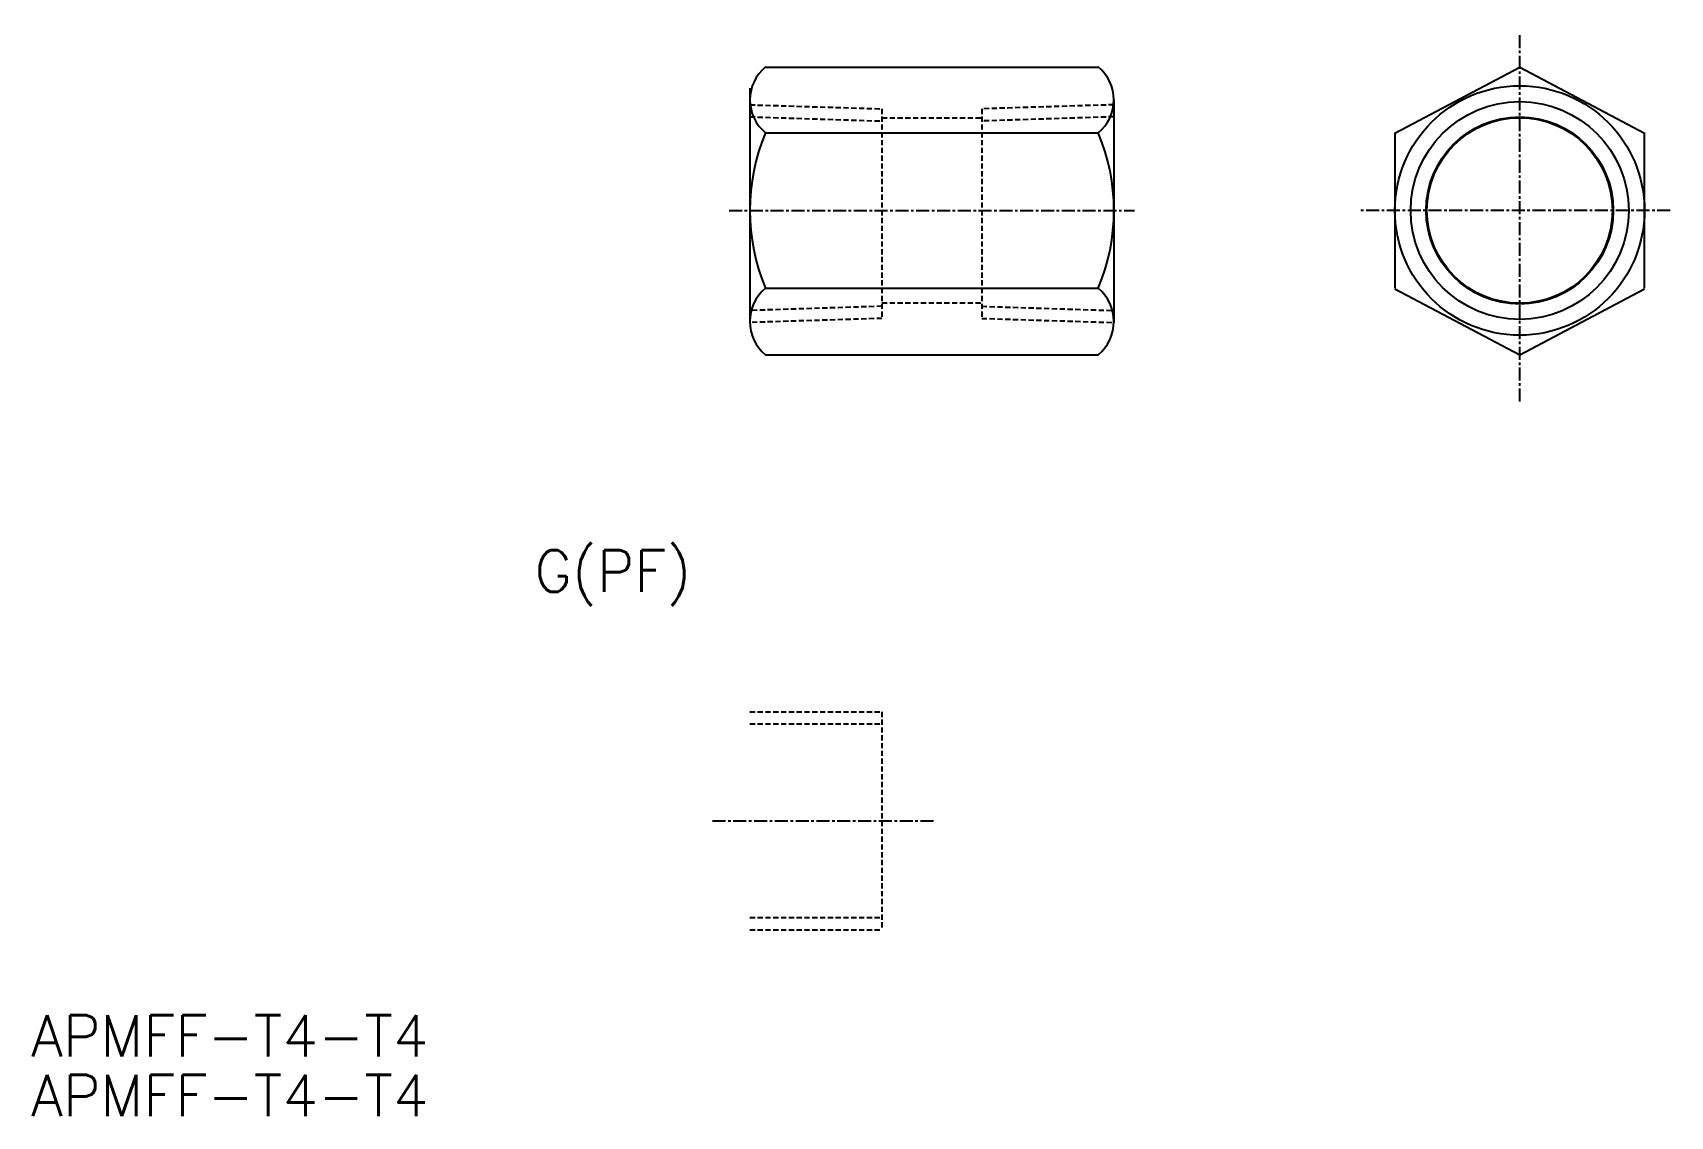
# Model space of a CAD drawing. Extents: x 65 to 222, y 169 to 273.
import ezdxf

# ---------------------------------------------------------------- set-up
doc = ezdxf.new("R2010")
doc.units = 0
doc.linetypes.add('CENTER', pattern=[2, 1.25, -0.25, 0.25, -0.25])
doc.linetypes.add('DASHED', pattern=[0.75, 0.5, -0.25])
doc.layers.get('0').update_dxf_attribs({"linetype": 'CONTINUOUS'})
doc.layers.add('CENTER', color=1, linetype='CENTER')
doc.styles.get("Standard").update_dxf_attribs({"font": 'txt.shx', "bigfont": '@extfont2.shx'})

msp = doc.modelspace()

# ---------------------------------------------------------------- linework, layer by layer
at = {"color": 7, "linetype": 'CONTINUOUS'}
for p, q in [((135.29, 269.79), (167.29, 269.79)), ((195.81, 263.42), (207.82, 269.79)), ((207.82, 269.79), (219.83, 263.42)), ((133.79, 267.77), (133.79, 245.21)), ((168.79, 266.63), (168.79, 245.21)), ((195.82, 263.46), (195.82, 248.52)), ((219.82, 248.52), (219.82, 263.46)), ((135.29, 248.52), (167.29, 248.52)), ((195.81, 248.46), (207.82, 242.09)), ((207.82, 242.09), (219.83, 248.46)), ((135.29, 242.09), (167.29, 242.09))]:
    msp.add_line(p, q, dxfattribs=at)
at = {"color": 3, "linetype": 'DASHED'}
for p, q in [((133.79, 266.16), (146.49, 265.77)), ((168.79, 266.16), (156.09, 265.77)), ((133.79, 265), (146.49, 264.6)), ((146.49, 265.77), (146.49, 245.61)), ((146.49, 265.77), (146.49, 245.61)), ((146.49, 264.89), (156.09, 264.89)), ((156.09, 265.77), (156.09, 245.61)), ((168.79, 265), (156.09, 264.6)), ((146.49, 246.77), (133.79, 246.37)), ((146.49, 247.09), (156.09, 247.09)), ((156.09, 246.77), (168.79, 246.37)), ((146.49, 245.61), (133.79, 245.21)), ((156.09, 245.61), (168.79, 245.21)), ((133.79, 207.76), (146.49, 207.76)), ((133.79, 206.6), (146.49, 206.6)), ((146.49, 207.76), (146.49, 186.8)), ((133.79, 187.97), (146.49, 187.97)), ((133.79, 186.8), (146.49, 186.8))]:
    msp.add_line(p, q, dxfattribs=at)
at = {"color": 7, "linetype": 'CONTINUOUS'}
for radius in [12, 9, 8.92]:
    msp.add_circle((207.82, 255.99), radius, dxfattribs=at)
at = {"color": 3, "linetype": 'CONTINUOUS'}
msp.add_circle((207.82, 255.99), 10.48, dxfattribs=at)
at = {"color": 7, "linetype": 'CONTINUOUS'}
for centre, radius, start, end in [((137.89, 266.63), 4.09, 129.3007, 230.6993), ((164.7, 266.63), 4.09, 309.3007, 50.6993), ((137.98, 245.31), 4.19, 129.9438, 230.0562), ((164.6, 245.31), 4.19, 309.9438, 50.0562)]:
    msp.add_arc(centre, radius, start, end, dxfattribs=at)
at = {"layer": 'CENTER', "color": 1, "linetype": 'CENTER'}
for p, q in [((207.82, 237.62), (207.82, 273.09)), ((131.79, 255.99), (170.79, 255.99)), ((222.3, 255.99), (192.42, 255.99)), ((130.2, 197.28), (151.55, 197.28))]:
    msp.add_line(p, q, dxfattribs=at)
at = {"layer": 'CENTER', "color": 7, "linetype": 'CONTINUOUS'}
msp.add_line((135.29, 263.46), (167.29, 263.46), dxfattribs=at)
for centre, radius, start, end in [((153.15, 255.99), 19.36, 157.2952, 202.7048), ((149.49, 255.99), 19.31, 337.2405, 22.7595), ((149.49, 255.99), 19.31, 337.2405, 22.7595)]:
    msp.add_arc(centre, radius, start, end, dxfattribs=at)

# ---------------------------------------------------------------- texts
at = {"color": 7, "linetype": 'CONTINUOUS'}
for s, p in [('G(PF)', (113.08, 219.3)), ('APMFF-T4-T4', (64.66, 174.59)), ('APMFF-T4-T4', (64.66, 168.85))]:
    msp.add_text(s, height=4, dxfattribs=at).set_placement(p)

doc.saveas('drawing.dxf')
